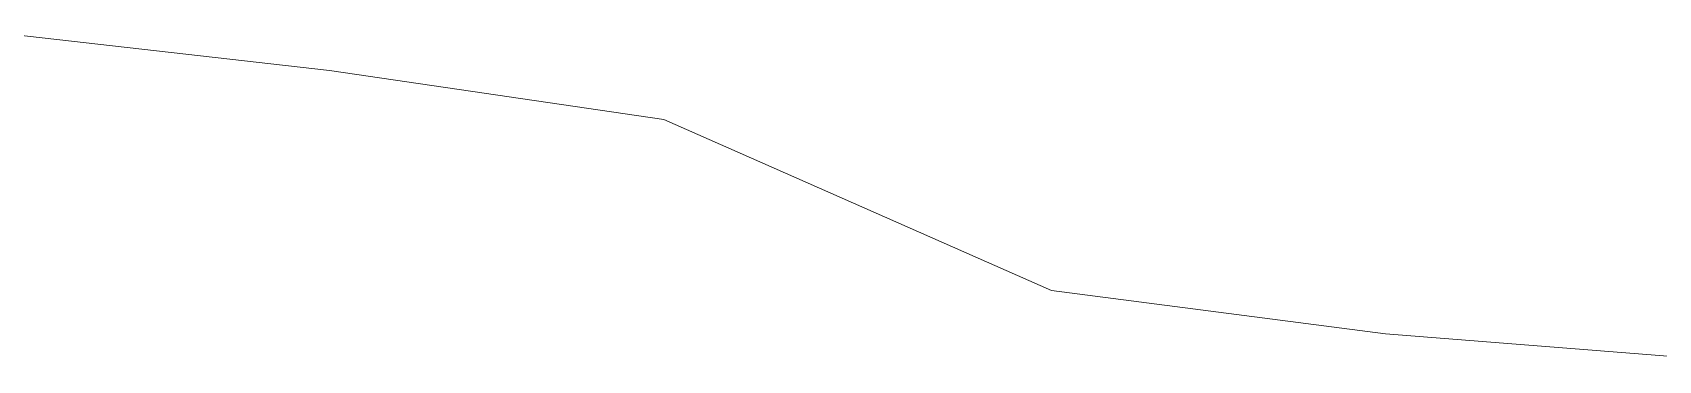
# Model space of a CAD drawing. Extents: x -2 to 147, y -16 to 271.
# Drawn here: x 68.1427 to 68.243, y 223.2715 to 223.2917 of the extents above; entities that cross this region are included whole.
import ezdxf

# ---------------------------------------------------------------- set-up
doc = ezdxf.new("R2010")
doc.units = 0
doc.layers.add('SubpixelContours', color=1, linetype='CONTINUOUS', lineweight=15, true_color=0xffffff)

msp = doc.modelspace()

# ---------------------------------------------------------------- linework, layer by layer
at = {"layer": 'SubpixelContours'}
for p, q in [((68.14037, 223.29172), (68.16102, 223.28937)), ((68.16102, 223.28937), (68.18164, 223.28635)), ((68.18164, 223.28635), (68.20555, 223.2758)), ((68.20555, 223.2758), (68.22615, 223.27313)), ((68.22615, 223.27313), (68.24703, 223.27147))]:
    msp.add_line(p, q, dxfattribs=at)

doc.saveas('drawing.dxf')
